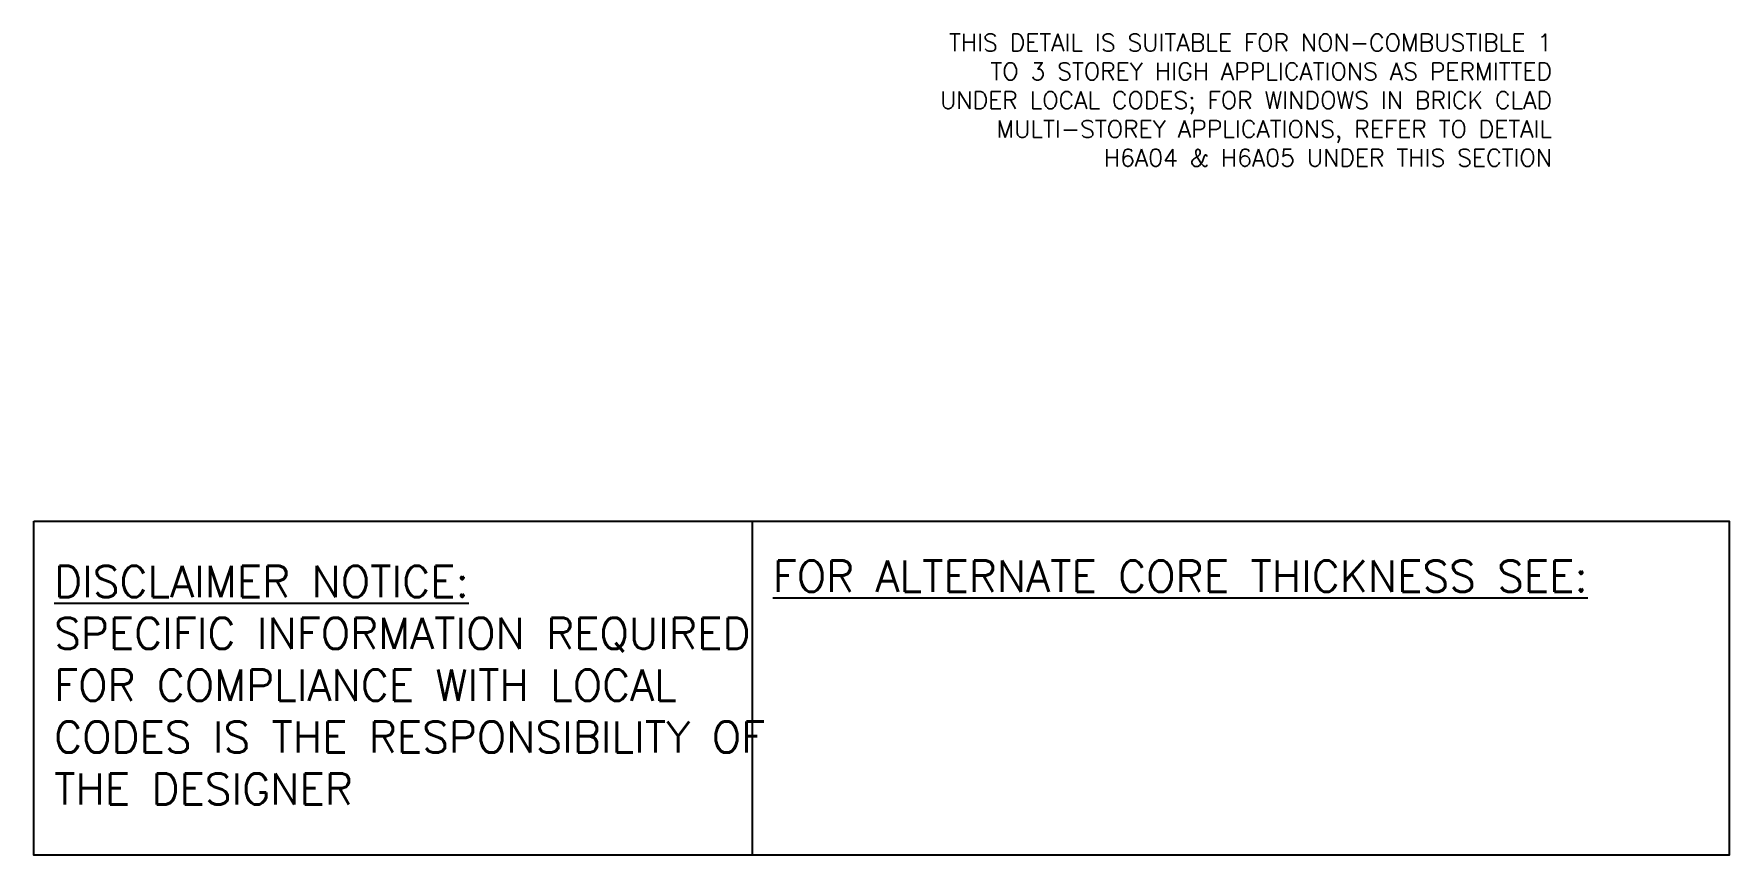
# Model space of a CAD drawing. Header units: inches. Extents: x 2813.3 to 2843.9, y 421.8 to 466.7.
# Drawn here: x 2813.25 to 2843.9, y 421.78 to 436.63 of the extents above; entities that cross this region are included whole.
import ezdxf

# ---------------------------------------------------------------- set-up
doc = ezdxf.new("R2010")
doc.units = ezdxf.units.IN
doc.header["$LTSCALE"] = 0.5
doc.header["$MEASUREMENT"] = 0
doc.layers.add('TEXT', color=4, linetype='CONTINUOUS')
doc.styles.get("Standard").update_dxf_attribs({"font": 'romans.shx'})

msp = doc.modelspace()

# ---------------------------------------------------------------- linework, layer by layer
at = {"layer": 'TEXT'}
msp.add_lwpolyline([(2813.252, 427.82), (2826.235, 427.82), (2826.235, 421.782), (2813.252, 421.782)], close=True, dxfattribs=at)
msp.add_lwpolyline([(2826.235, 427.82), (2843.896, 427.82), (2843.896, 421.782), (2826.235, 421.782)], dxfattribs=at)

# ---------------------------------------------------------------- texts
for s, insert, char_height, width, attachment_point in [(' THIS DETAIL IS SUITABLE FOR NON-COMBUSTIBLE 1 TO 3 STOREY HIGH APPLICATIONS AS PERMITTED UNDER LOCAL CODES; FOR WINDOWS IN BRICK CLAD MULTI-STOREY APPLICATIONS, REFER TO DETAIL H6A04 & H6A05 UNDER THIS SECTION', (2840.695, 435.432), 0.3125, 12.12828, 6), ('{\\LDISCLAIMER NOTICE:}\\PSPECIFIC INFORMATION REQUIRED FOR COMPLIANCE WITH LOCAL CODES IS THE RESPONSIBILITY OF THE DESIGNER', (2813.619, 424.854), 0.5625, 14.00235, 4), ('{\\LFOR ALTERNATE CORE THICKNESS SEE:}', (2826.611, 426.826), 0.5625, 23.33295, 4)]:
    msp.add_mtext(s, dxfattribs=dict(at, insert=insert, char_height=char_height, width=width, attachment_point=attachment_point))

doc.saveas('drawing.dxf')
